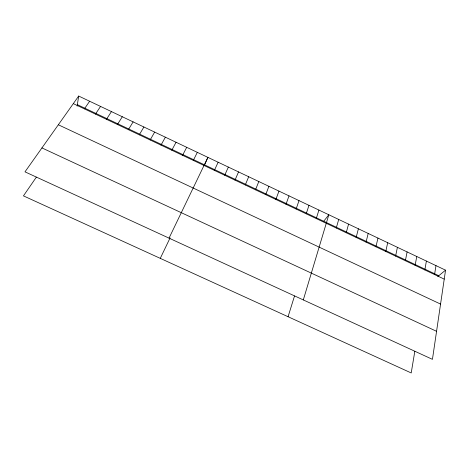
<?xml version="1.0" encoding="UTF-8"?>
<svg xmlns="http://www.w3.org/2000/svg" width="469" height="469" viewBox="0 0 469 469"><rect width="100%" height="100%" fill="white"/><g stroke="black" fill="none" stroke-linecap="round" stroke-linejoin="round"><path stroke-width="0.7" d="M445.55 270.162L432.441 359.348L24.986 171.847L78.686 96.045L445.55 270.162L437.8 276.522M77.133 106.117L78.686 96.045M434.564 274.547L435.977 265.618M414.819 351.31L411.213 372.955L23.45 195.878L36.353 177.153M424.861 269.956L426.38 261.063M415.129 265.354L416.753 256.496M405.374 260.735L407.098 251.912M395.59 256.109L397.413 247.315M385.776 251.46L387.699 242.708M375.933 246.805L377.961 238.082M366.055 242.133L368.194 233.451M356.153 237.449L358.398 228.796M346.222 232.747L348.567 224.135M336.261 228.034L338.712 219.457M303.308 299.926L328.828 214.767L323.721 221.268M288.072 316.722L294.526 295.957M316.253 218.566L318.92 210.059M306.198 213.811L308.977 205.34M296.121 209.045L299.005 200.609M286.008 204.255L289.004 195.866M275.866 199.46L278.973 191.1M265.694 194.647L268.907 186.328M255.494 189.822L258.818 181.538M245.258 184.979L248.699 176.737M234.998 180.119L238.545 171.918M204.595 164.889L207.908 157.379L169.039 238.135M224.698 175.248L228.362 167.087M214.374 170.364L218.149 162.239M160.275 258.36L170.083 237.93M193.31 160.398L197.326 152.355M182.576 155.321L186.709 147.313M171.806 150.221L176.057 142.259M160.996 145.109L165.369 137.188M150.156 139.979L154.653 132.1M139.287 134.838L143.901 126.999M128.377 129.673L133.12 121.881M117.438 124.496L122.298 116.746M106.457 119.302L111.446 111.593M95.447 114.096L100.559 106.428M84.402 108.867L89.638 101.245M41.934 147.923L436.563 331.307M58.338 124.772L440.567 304.076M77.356 104.669L438.773 275.719M73.316 103.626L444.231 279.125"/></g></svg>
